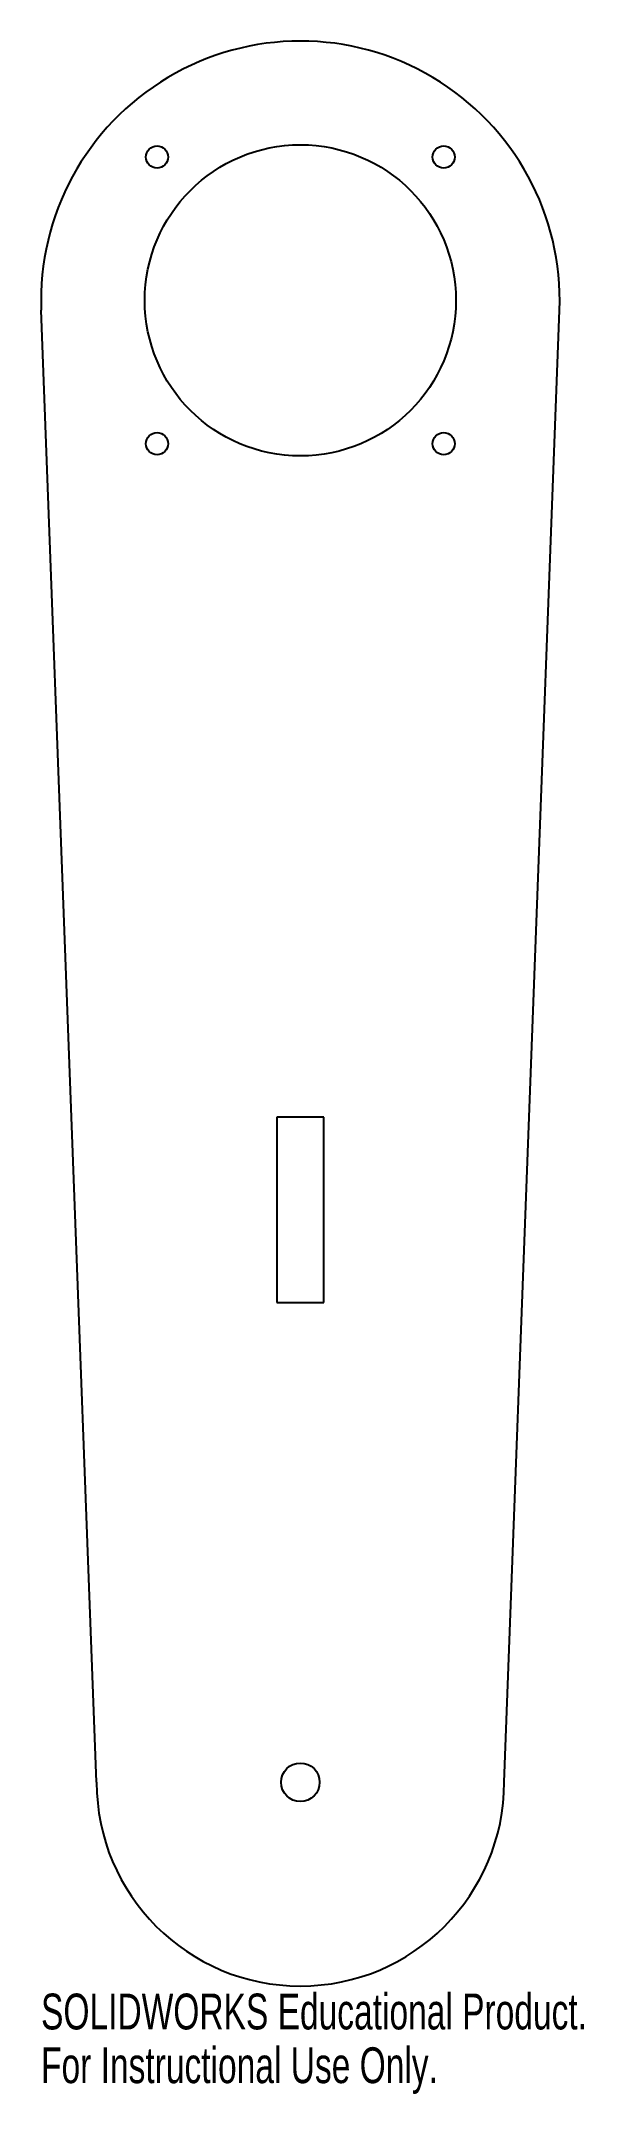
# Model space of a CAD drawing. Header units: millimetres. Extents: x -35 to 38, y -42 to 235.
import ezdxf

# ---------------------------------------------------------------- set-up
doc = ezdxf.new("R2010")
doc.units = ezdxf.units.MM
doc.styles.add('SLDTEXTSTYLE0', font='TXT', dxfattribs={"width": 0.7})

msp = doc.modelspace()

# ---------------------------------------------------------------- linework, layer by layer
at = {"color": 7, "linetype": 'Continuous', "lineweight": 25}
for p, q in [((-27.5, 0), (-34.98, 198.68)), ((27.5, 0), (34.98, 198.68)), ((-3.17, 89.75), (-3.17, 64.75)), ((3.17, 89.75), (-3.17, 89.75)), ((3.17, 64.75), (3.17, 89.75)), ((-3.17, 64.75), (3.17, 64.75))]:
    msp.add_line(p, q, dxfattribs=at)
for centre, radius in [((0, 200), 21), ((-19.34, 219.34), 1.5), ((19.34, 219.34), 1.5), ((-19.34, 180.66), 1.5), ((19.34, 180.66), 1.5), ((0, 0), 2.6)]:
    msp.add_circle(centre, radius, dxfattribs=at)
for centre, radius, start, end in [((0, 200), 35, 357.8453, 182.1547), ((0, 0), 27.5, 180, 0)]:
    msp.add_arc(centre, radius, start, end, dxfattribs=at)

# ---------------------------------------------------------------- texts
at = {"color": 7, "linetype": 'Continuous', "char_height": 4.8336, "attachment_point": 1, "style": 'SLDTEXTSTYLE0'}
for s, insert in [('SOLIDWORKS Educational Product.', (-35, -28.52)), ('For Instructional Use Only.', (-35, -35.77))]:
    msp.add_mtext(s, dxfattribs=dict(at, insert=insert))

doc.saveas('drawing.dxf')
